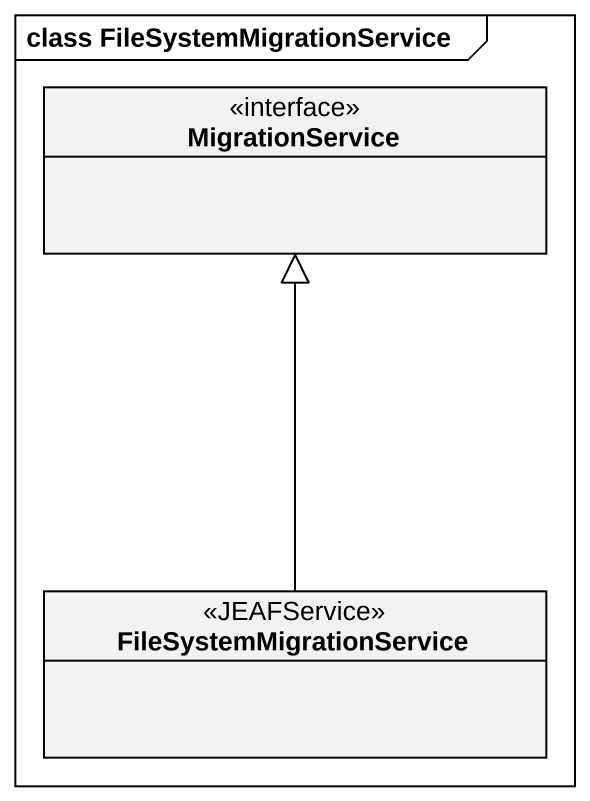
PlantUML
@startuml
mainframe class FileSystemMigrationService
hide circle
hide empty members
interface MigrationService
interface FileSystemMigrationService <<JEAFService>>
FileSystemMigrationService -up-|> MigrationService
@enduml
